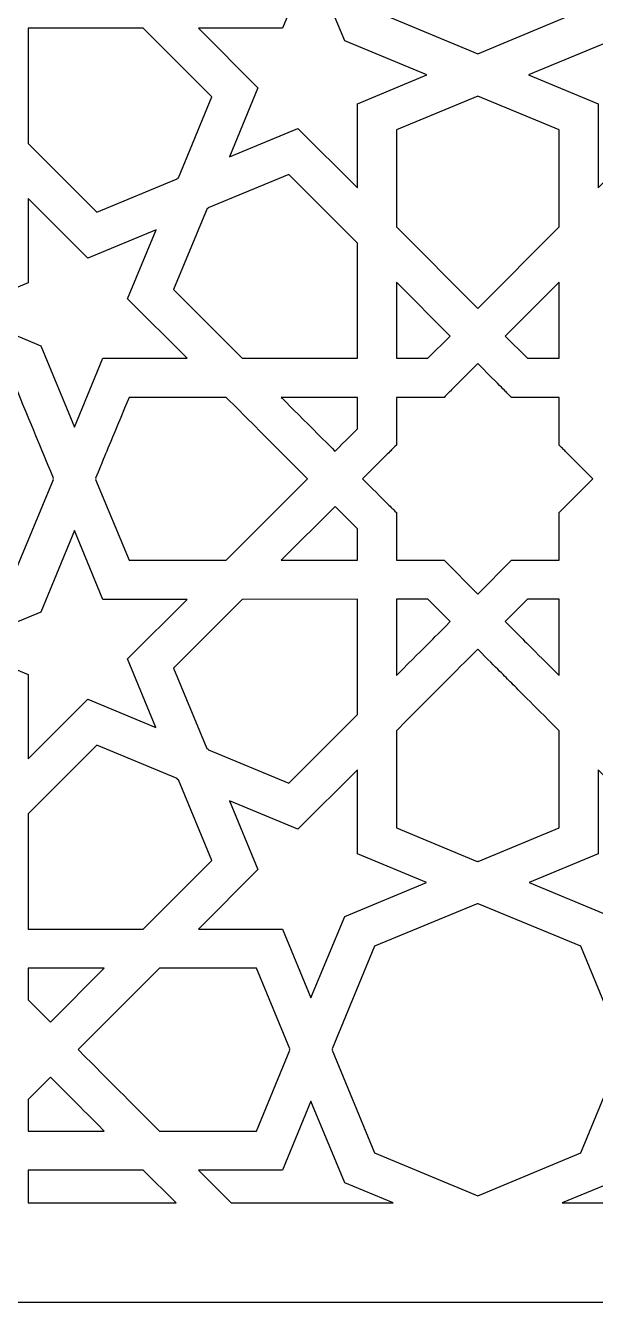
# Model space of a CAD drawing. Header units: millimetres. Extents: x -64 to 64, y -64 to 64.
# Drawn here: x 5.2 to 31.2, y -63.5 to -5.3 of the extents above; entities that cross this region are included whole.
import ezdxf

# ---------------------------------------------------------------- set-up
doc = ezdxf.new("R2010")
doc.units = ezdxf.units.MM
doc.header["$MEASUREMENT"] = 0
doc.layers.add('layer 1', color=7, linetype='Continuous')

msp = doc.modelspace()

# ---------------------------------------------------------------- linework, layer by layer
at = {"layer": 'layer 1', "color": 250}
for points, knots in [([(-63.5, 63.5), (-63.5, 63.5), (-63.5, -63.5), (-63.5, -63.5), (-63.5, -63.5), (-63.5, -63.5), (63.5, -63.5), (63.5, -63.5), (63.5, -63.5), (63.5, -63.5), (63.5, 63.5), (63.5, 63.5), (63.5, 63.5), (63.5, 63.5), (-63.5, 63.5), (-63.5, 63.5)], [0, 0, 0, 0, 0.2, 0.2, 0.2, 0.2, 0.4, 0.4, 0.4, 0.4, 0.6, 0.6, 0.6, 0.6, 1, 1, 1, 1]), ([(21.0781, -4.6126), (21.0781, -4.6126), (19.1431, 0.0642), (19.1431, 0.0642), (19.1431, 0.0642), (19.1431, 0.0642), (19.1572, 0.0977), (19.1572, 0.0977), (19.1572, 0.0977), (19.1572, 0.0977), (19.1431, 0.1312), (19.1431, 0.1312), (19.1431, 0.1312), (19.1431, 0.1312), (21.0781, 4.8084), (21.0781, 4.8084), (21.0781, 4.8084), (21.0781, 4.8084), (25.7634, 6.7504), (25.7634, 6.7504), (25.7634, 6.7504), (25.7634, 6.7504), (25.7845, 6.7416), (25.7845, 6.7416), (25.7845, 6.7416), (25.7845, 6.7416), (25.8053, 6.7504), (25.8053, 6.7504), (25.8053, 6.7504), (25.8053, 6.7504), (30.4913, 4.8084), (30.4913, 4.8084), (30.4913, 4.8084), (30.4913, 4.8084), (32.44, 0.0977), (32.44, 0.0977), (32.44, 0.0977), (32.44, 0.0977), (30.4913, -4.6126), (30.4913, -4.6126), (30.4913, -4.6126), (30.4913, -4.6126), (25.7845, -6.5631), (25.7845, -6.5631), (25.7845, -6.5631), (25.7845, -6.5631), (21.0781, -4.6126), (21.0781, -4.6126)], [0, 0, 0, 0, 0.0769231, 0.0769231, 0.0769231, 0.0769231, 0.1538462, 0.1538462, 0.1538462, 0.1538462, 0.2307692, 0.2307692, 0.2307692, 0.2307692, 0.3076923, 0.3076923, 0.3076923, 0.3076923, 0.3846154, 0.3846154, 0.3846154, 0.3846154, 0.4615385, 0.4615385, 0.4615385, 0.4615385, 0.5384615, 0.5384615, 0.5384615, 0.5384615, 0.6153846, 0.6153846, 0.6153846, 0.6153846, 0.6923077, 0.6923077, 0.6923077, 0.6923077, 0.7692308, 0.7692308, 0.7692308, 0.7692308, 0.8461538, 0.8461538, 0.8461538, 0.8461538, 1, 1, 1, 1]), ([(17.5807, -9.9642), (17.5807, -9.9642), (14.4572, -11.2593), (14.4572, -11.2593), (14.4572, -11.2593), (14.4572, -11.2593), (15.7593, -8.1125), (15.7593, -8.1125), (15.7593, -8.1125), (15.7593, -8.1125), (13.0461, -5.3968), (13.0461, -5.3968), (13.0461, -5.3968), (13.0461, -5.3968), (16.8829, -5.3968), (16.8829, -5.3968), (16.8829, -5.3968), (16.8829, -5.3968), (18.1808, -2.2613), (18.1808, -2.2613), (18.1808, -2.2613), (18.1808, -2.2613), (19.7178, -5.9743), (19.7178, -5.9743), (19.7178, -5.9743), (19.7178, -5.9743), (23.4622, -7.5262), (23.4622, -7.5262), (23.4622, -7.5262), (23.4622, -7.5262), (20.295, -8.8396), (20.295, -8.8396), (20.295, -8.8396), (20.295, -9.3232), (20.295, -12.2086), (20.295, -12.6802), (20.295, -12.6802), (20.295, -12.6802), (17.5807, -9.9642), (17.5807, -9.9642)], [0, 0, 0, 0, 0.0909091, 0.0909091, 0.0909091, 0.0909091, 0.1818182, 0.1818182, 0.1818182, 0.1818182, 0.2727273, 0.2727273, 0.2727273, 0.2727273, 0.3636364, 0.3636364, 0.3636364, 0.3636364, 0.4545455, 0.4545455, 0.4545455, 0.4545455, 0.5454545, 0.5454545, 0.5454545, 0.5454545, 0.6363636, 0.6363636, 0.6363636, 0.6363636, 0.7272727, 0.7272727, 0.7272727, 0.7272727, 0.8181818, 0.8181818, 0.8181818, 0.8181818, 1, 1, 1, 1]), ([(28.1072, -7.5262), (28.1072, -7.5262), (31.8512, -5.9743), (31.8512, -5.9743), (31.8512, -5.9743), (31.8512, -5.9743), (33.4296, -2.1608), (33.4296, -2.1608), (33.4296, -2.1608), (33.4296, -2.1608), (34.7694, -5.3968), (34.7694, -5.3968), (34.7694, -5.3968), (34.7694, -5.3968), (38.6073, -5.3968), (38.6073, -5.3968), (38.6073, -5.3968), (38.6073, -5.3968), (35.8934, -8.1125), (35.8934, -8.1125), (35.8934, -8.1125), (35.8934, -8.1125), (37.2128, -11.3009), (37.2128, -11.3009), (37.2128, -11.3009), (37.2128, -11.3009), (33.988, -9.9642), (33.988, -9.9642), (33.988, -9.9642), (33.988, -9.9642), (31.2741, -12.6802), (31.2741, -12.6802), (31.2741, -12.6802), (31.2741, -12.1962), (31.2741, -9.3095), (31.2741, -8.8396), (31.2741, -8.8396), (31.2741, -8.8396), (28.1072, -7.5262), (28.1072, -7.5262)], [0, 0, 0, 0, 0.0909091, 0.0909091, 0.0909091, 0.0909091, 0.1818182, 0.1818182, 0.1818182, 0.1818182, 0.2727273, 0.2727273, 0.2727273, 0.2727273, 0.3636364, 0.3636364, 0.3636364, 0.3636364, 0.4545455, 0.4545455, 0.4545455, 0.4545455, 0.5454545, 0.5454545, 0.5454545, 0.5454545, 0.6363636, 0.6363636, 0.6363636, 0.6363636, 0.7272727, 0.7272727, 0.7272727, 0.7272727, 0.8181818, 0.8181818, 0.8181818, 0.8181818, 1, 1, 1, 1]), ([(10.5311, -5.3968), (10.5311, -5.3968), (13.6624, -8.5302), (13.6624, -8.5302), (13.6624, -8.5302), (13.6624, -8.5302), (12.1341, -12.222), (12.1341, -12.222), (12.1341, -12.222), (12.1341, -12.222), (12.0915, -12.24), (12.0915, -12.24), (12.0915, -12.24), (12.0915, -12.24), (12.0819, -12.2633), (12.0819, -12.2633), (12.0819, -12.2633), (12.0819, -12.2633), (8.4127, -13.7837), (8.4127, -13.7837), (8.4127, -13.7837), (8.4127, -13.7837), (5.2818, -10.6504), (5.2818, -10.6504), (5.2818, -10.6504), (5.2818, -10.6504), (5.2818, -5.3968), (5.2818, -5.3968), (5.2818, -5.3968), (5.2818, -5.3968), (10.5311, -5.3968), (10.5311, -5.3968)], [0, 0, 0, 0, 0.1111111, 0.1111111, 0.1111111, 0.1111111, 0.2222222, 0.2222222, 0.2222222, 0.2222222, 0.3333333, 0.3333333, 0.3333333, 0.3333333, 0.4444444, 0.4444444, 0.4444444, 0.4444444, 0.5555556, 0.5555556, 0.5555556, 0.5555556, 0.6666667, 0.6666667, 0.6666667, 0.6666667, 0.7777778, 0.7777778, 0.7777778, 0.7777778, 1, 1, 1, 1]), ([(25.7845, -18.1751), (25.7845, -18.1751), (22.0733, -14.4593), (22.0733, -14.4593), (22.0733, -14.4593), (22.0733, -14.4593), (22.0733, -10.0284), (22.0733, -10.0284), (22.0733, -10.0284), (22.0733, -10.0284), (25.7845, -8.4896), (25.7845, -8.4896), (25.7845, -8.4896), (25.7845, -8.4896), (29.4961, -10.0284), (29.4961, -10.0284), (29.4961, -10.0284), (29.4961, -10.0284), (29.4961, -14.4593), (29.4961, -14.4593), (29.4961, -14.4593), (29.4961, -14.4593), (25.7845, -18.1751), (25.7845, -18.1751)], [0, 0, 0, 0, 0.1428571, 0.1428571, 0.1428571, 0.1428571, 0.2857143, 0.2857143, 0.2857143, 0.2857143, 0.4285714, 0.4285714, 0.4285714, 0.4285714, 0.5714286, 0.5714286, 0.5714286, 0.5714286, 0.7142857, 0.7142857, 0.7142857, 0.7142857, 1, 1, 1, 1]), ([(15.046, -20.4502), (15.046, -20.4502), (11.9151, -17.3168), (11.9151, -17.3168), (11.9151, -17.3168), (11.9151, -17.3168), (13.4433, -13.625), (13.4433, -13.625), (13.4433, -13.625), (13.4433, -13.625), (13.4849, -13.6073), (13.4849, -13.6073), (13.4849, -13.6073), (13.4849, -13.6073), (13.4948, -13.5844), (13.4948, -13.5844), (13.4948, -13.5844), (13.4948, -13.5844), (17.1644, -12.0636), (17.1644, -12.0636), (17.1644, -12.0636), (17.1644, -12.0636), (20.295, -15.1966), (20.295, -15.1966), (20.295, -15.1966), (20.295, -15.1966), (20.295, -20.4502), (20.295, -20.4502), (20.295, -20.4502), (20.295, -20.4502), (15.046, -20.4502), (15.046, -20.4502)], [0, 0, 0, 0, 0.1111111, 0.1111111, 0.1111111, 0.1111111, 0.2222222, 0.2222222, 0.2222222, 0.2222222, 0.3333333, 0.3333333, 0.3333333, 0.3333333, 0.4444444, 0.4444444, 0.4444444, 0.4444444, 0.5555556, 0.5555556, 0.5555556, 0.5555556, 0.6666667, 0.6666667, 0.6666667, 0.6666667, 0.7777778, 0.7777778, 0.7777778, 0.7777778, 1, 1, 1, 1]), ([(5.2818, -17.0085), (5.2818, -17.0085), (5.2818, -13.1671), (5.2818, -13.1671), (5.2818, -13.1671), (5.2818, -13.1671), (7.9961, -15.8828), (7.9961, -15.8828), (7.9961, -15.8828), (7.9961, -15.8828), (11.1199, -14.5877), (11.1199, -14.5877), (11.1199, -14.5877), (11.1199, -14.5877), (9.8178, -17.7352), (9.8178, -17.7352), (9.8178, -17.7352), (9.8178, -17.7352), (12.5314, -20.4502), (12.5314, -20.4502), (12.5314, -20.4502), (12.5314, -20.4502), (8.6942, -20.4502), (8.6942, -20.4502), (8.6942, -20.4502), (8.6942, -20.4502), (7.396, -23.586), (7.396, -23.586), (7.396, -23.586), (7.396, -23.586), (5.8593, -19.8734), (5.8593, -19.8734), (5.8593, -19.8734), (5.8593, -19.8734), (2.1153, -18.3208), (2.1153, -18.3208), (2.1153, -18.3208), (2.1153, -18.3208), (5.2818, -17.0085), (5.2818, -17.0085)], [0, 0, 0, 0, 0.0909091, 0.0909091, 0.0909091, 0.0909091, 0.1818182, 0.1818182, 0.1818182, 0.1818182, 0.2727273, 0.2727273, 0.2727273, 0.2727273, 0.3636364, 0.3636364, 0.3636364, 0.3636364, 0.4545455, 0.4545455, 0.4545455, 0.4545455, 0.5454545, 0.5454545, 0.5454545, 0.5454545, 0.6363636, 0.6363636, 0.6363636, 0.6363636, 0.7272727, 0.7272727, 0.7272727, 0.7272727, 0.8181818, 0.8181818, 0.8181818, 0.8181818, 1, 1, 1, 1]), ([(24.5276, -19.4328), (24.5276, -19.4328), (23.5109, -20.4502), (23.5109, -20.4502), (23.5109, -20.4502), (23.5109, -20.4502), (22.0733, -20.4502), (22.0733, -20.4502), (22.0733, -20.4502), (22.0733, -20.4502), (22.0733, -16.976), (22.0733, -16.976), (22.0733, -16.976), (22.0733, -16.976), (24.5276, -19.4328), (24.5276, -19.4328)], [0, 0, 0, 0, 0.2, 0.2, 0.2, 0.2, 0.4, 0.4, 0.4, 0.4, 0.6, 0.6, 0.6, 0.6, 1, 1, 1, 1]), ([(29.4961, -16.976), (29.4961, -16.976), (29.4961, -20.4502), (29.4961, -20.4502), (29.4961, -20.4502), (29.4961, -20.4502), (28.0585, -20.4502), (28.0585, -20.4502), (28.0585, -20.4502), (28.0585, -20.4502), (27.0415, -19.4328), (27.0415, -19.4328), (27.0415, -19.4328), (27.0415, -19.4328), (29.4961, -16.976), (29.4961, -16.976)], [0, 0, 0, 0, 0.2, 0.2, 0.2, 0.2, 0.4, 0.4, 0.4, 0.4, 0.6, 0.6, 0.6, 0.6, 1, 1, 1, 1]), ([(-4.9138, -21.2344), (-4.9138, -21.2344), (-0.2074, -19.2839), (-0.2074, -19.2839), (-0.2074, -19.2839), (-0.1503, -19.3075), (4.4418, -21.2108), (4.499, -21.2344), (4.499, -21.2344), (5.6504, -24.0185), (5.7291, -24.209), (6.4336, -25.9115), (6.4336, -25.9115), (6.4336, -25.9115), (6.4199, -25.9454), (6.4199, -25.9454), (6.4199, -25.9454), (6.4199, -25.9454), (6.4336, -25.9789), (6.4336, -25.9789), (6.4336, -25.9789), (6.4336, -25.9789), (4.499, -30.6553), (4.499, -30.6553), (4.499, -30.6553), (4.4771, -30.6645), (-0.1647, -32.5886), (-0.1866, -32.5974), (-0.1866, -32.5974), (-0.1866, -32.5974), (-0.2074, -32.5886), (-0.2074, -32.5886), (-0.2074, -32.5886), (-0.2074, -32.5886), (-0.2286, -32.5974), (-0.2286, -32.5974), (-0.2286, -32.5974), (-0.2286, -32.5974), (-4.9142, -30.6553), (-4.9142, -30.6553), (-4.9142, -30.6553), (-4.9142, -30.6553), (-6.8629, -25.9454), (-6.8629, -25.9454), (-6.8629, -25.9454), (-6.1969, -24.3353), (-6.664, -25.4642), (-4.9138, -21.2344)], [0, 0, 0, 0, 0.0769231, 0.0769231, 0.0769231, 0.0769231, 0.1538462, 0.1538462, 0.1538462, 0.1538462, 0.2307692, 0.2307692, 0.2307692, 0.2307692, 0.3076923, 0.3076923, 0.3076923, 0.3076923, 0.3846154, 0.3846154, 0.3846154, 0.3846154, 0.4615385, 0.4615385, 0.4615385, 0.4615385, 0.5384615, 0.5384615, 0.5384615, 0.5384615, 0.6153846, 0.6153846, 0.6153846, 0.6153846, 0.6923077, 0.6923077, 0.6923077, 0.6923077, 0.7692308, 0.7692308, 0.7692308, 0.7692308, 0.8461538, 0.8461538, 0.8461538, 0.8461538, 1, 1, 1, 1]), ([(27.3216, -29.6591), (27.3216, -29.6591), (25.7845, -31.1986), (25.7845, -31.1986), (25.7845, -31.1986), (25.7845, -31.1986), (24.2478, -29.6591), (24.2478, -29.6591), (24.2478, -29.6591), (23.4954, -29.6591), (23.9931, -29.6591), (22.0733, -29.6591), (22.0733, -29.6591), (22.0733, -28.3746), (22.0733, -28.774), (22.0733, -27.4839), (22.0733, -27.4839), (21.6856, -27.0962), (21.9325, -27.3431), (20.5355, -25.9454), (20.5355, -25.9454), (22.031, -24.4489), (21.6972, -24.783), (22.0733, -24.4062), (22.0733, -24.4062), (22.0733, -23.1129), (22.0733, -23.5208), (22.0733, -22.2299), (22.0733, -22.2299), (23.3578, -22.2299), (22.9581, -22.2299), (24.2471, -22.2299), (24.2471, -22.2299), (24.6345, -21.8422), (24.3882, -22.0888), (25.7845, -20.6911), (25.7845, -20.6911), (27.1812, -22.0888), (26.9346, -21.8419), (27.3219, -22.2299), (27.3219, -22.2299), (27.3219, -22.2299), (29.4961, -22.2299), (29.4961, -22.2299), (29.4961, -22.2299), (29.4961, -22.2299), (29.4961, -24.4055), (29.4961, -24.4055), (29.4961, -24.4055), (29.8542, -24.7643), (29.5554, -24.4648), (31.0342, -25.9454), (31.0342, -25.9454), (31.0342, -25.9454), (29.4961, -27.4839), (29.4961, -27.4839), (29.4961, -27.4839), (29.4961, -28.7768), (29.4961, -28.3693), (29.4961, -29.6591), (29.4961, -29.6591), (27.577, -29.6591), (28.0734, -29.6591), (27.3216, -29.6591)], [0, 0, 0, 0, 0.0588235, 0.0588235, 0.0588235, 0.0588235, 0.1176471, 0.1176471, 0.1176471, 0.1176471, 0.1764706, 0.1764706, 0.1764706, 0.1764706, 0.2352941, 0.2352941, 0.2352941, 0.2352941, 0.2941176, 0.2941176, 0.2941176, 0.2941176, 0.3529412, 0.3529412, 0.3529412, 0.3529412, 0.4117647, 0.4117647, 0.4117647, 0.4117647, 0.4705882, 0.4705882, 0.4705882, 0.4705882, 0.5294118, 0.5294118, 0.5294118, 0.5294118, 0.5882353, 0.5882353, 0.5882353, 0.5882353, 0.6470588, 0.6470588, 0.6470588, 0.6470588, 0.7058824, 0.7058824, 0.7058824, 0.7058824, 0.7647059, 0.7647059, 0.7647059, 0.7647059, 0.8235294, 0.8235294, 0.8235294, 0.8235294, 0.8823529, 0.8823529, 0.8823529, 0.8823529, 1, 1, 1, 1]), ([(8.3584, -25.9115), (9.017, -24.3194), (8.6907, -25.1083), (9.8817, -22.2299), (9.8817, -22.2299), (9.8817, -22.2299), (14.3094, -22.2299), (14.3094, -22.2299), (14.3094, -22.2299), (17.1916, -25.1146), (16.3858, -24.3082), (18.0217, -25.9454), (18.0217, -25.9454), (18.0217, -25.9454), (14.3094, -29.6598), (14.3094, -29.6598), (14.3094, -29.6598), (14.3094, -29.6598), (9.8817, -29.6598), (9.8817, -29.6598), (9.8817, -29.6598), (9.8817, -29.6598), (8.3584, -25.9789), (8.3584, -25.9789), (8.3584, -25.9789), (8.3584, -25.9789), (8.3725, -25.9454), (8.3725, -25.9454), (8.3725, -25.9454), (8.3725, -25.9454), (8.3584, -25.9115), (8.3584, -25.9115)], [0, 0, 0, 0, 0.1111111, 0.1111111, 0.1111111, 0.1111111, 0.2222222, 0.2222222, 0.2222222, 0.2222222, 0.3333333, 0.3333333, 0.3333333, 0.3333333, 0.4444444, 0.4444444, 0.4444444, 0.4444444, 0.5555556, 0.5555556, 0.5555556, 0.5555556, 0.6666667, 0.6666667, 0.6666667, 0.6666667, 0.7777778, 0.7777778, 0.7777778, 0.7777778, 1, 1, 1, 1]), ([(19.2786, -24.6874), (19.2285, -24.6373), (16.8737, -22.2804), (16.8236, -22.2299), (16.8236, -22.2299), (16.8236, -22.2299), (20.295, -22.2299), (20.295, -22.2299), (20.295, -22.2299), (20.295, -22.2299), (20.295, -23.6696), (20.295, -23.6696), (20.295, -23.6696), (20.2445, -23.7201), (19.3294, -24.6366), (19.2786, -24.6874)], [0, 0, 0, 0, 0.2, 0.2, 0.2, 0.2, 0.4, 0.4, 0.4, 0.4, 0.6, 0.6, 0.6, 0.6, 1, 1, 1, 1]), ([(16.824, -29.6598), (16.824, -29.6598), (19.2786, -27.203), (19.2786, -27.203), (19.2786, -27.203), (19.2786, -27.203), (20.295, -28.2208), (20.295, -28.2208), (20.295, -28.2208), (20.295, -28.2208), (20.295, -29.6591), (20.295, -29.6591), (20.295, -29.6591), (20.295, -29.6591), (16.824, -29.6598), (16.824, -29.6598)], [0, 0, 0, 0, 0.2, 0.2, 0.2, 0.2, 0.4, 0.4, 0.4, 0.4, 0.6, 0.6, 0.6, 0.6, 1, 1, 1, 1]), ([(2.1368, -33.5605), (2.1368, -33.5605), (5.8593, -32.0173), (5.8593, -32.0173), (5.8593, -32.0173), (5.8593, -32.0173), (7.396, -28.3037), (7.396, -28.3037), (7.396, -28.3037), (7.396, -28.3037), (8.6942, -31.4399), (8.6942, -31.4399), (8.6942, -31.4399), (8.6942, -31.4399), (12.5314, -31.4399), (12.5314, -31.4399), (12.5314, -31.4399), (12.5314, -31.4399), (9.8178, -34.1548), (9.8178, -34.1548), (9.8178, -34.1548), (9.8178, -34.1548), (11.1114, -37.2812), (11.1114, -37.2812), (11.1114, -37.2812), (11.1114, -37.2812), (7.9961, -35.9901), (7.9961, -35.9901), (7.9961, -35.9901), (7.9961, -35.9901), (5.2818, -38.7061), (5.2818, -38.7061), (5.2818, -38.7061), (5.2818, -38.2217), (5.2818, -35.335), (5.2818, -34.8646), (5.2818, -34.8646), (5.2818, -34.8646), (2.1368, -33.5605), (2.1368, -33.5605)], [0, 0, 0, 0, 0.0909091, 0.0909091, 0.0909091, 0.0909091, 0.1818182, 0.1818182, 0.1818182, 0.1818182, 0.2727273, 0.2727273, 0.2727273, 0.2727273, 0.3636364, 0.3636364, 0.3636364, 0.3636364, 0.4545455, 0.4545455, 0.4545455, 0.4545455, 0.5454545, 0.5454545, 0.5454545, 0.5454545, 0.6363636, 0.6363636, 0.6363636, 0.6363636, 0.7272727, 0.7272727, 0.7272727, 0.7272727, 0.8181818, 0.8181818, 0.8181818, 0.8181818, 1, 1, 1, 1]), ([(13.5033, -38.3089), (13.5033, -38.3089), (13.4849, -38.2651), (13.4849, -38.2651), (13.4849, -38.2651), (13.4849, -38.2651), (13.4345, -38.2443), (13.4345, -38.2443), (13.4345, -38.2443), (13.4345, -38.2443), (11.9151, -34.5733), (11.9151, -34.5733), (11.9151, -34.5733), (11.9151, -34.5733), (15.046, -31.4399), (15.046, -31.4399), (15.046, -31.4399), (15.046, -31.4399), (20.295, -31.4388), (20.295, -31.4388), (20.295, -31.4388), (20.295, -31.4388), (20.295, -36.6925), (20.295, -36.6925), (20.295, -36.6925), (20.295, -36.6925), (17.1644, -39.8257), (17.1644, -39.8257), (17.1644, -39.8257), (17.1644, -39.8257), (13.5033, -38.3089), (13.5033, -38.3089)], [0, 0, 0, 0, 0.1111111, 0.1111111, 0.1111111, 0.1111111, 0.2222222, 0.2222222, 0.2222222, 0.2222222, 0.3333333, 0.3333333, 0.3333333, 0.3333333, 0.4444444, 0.4444444, 0.4444444, 0.4444444, 0.5555556, 0.5555556, 0.5555556, 0.5555556, 0.6666667, 0.6666667, 0.6666667, 0.6666667, 0.7777778, 0.7777778, 0.7777778, 0.7777778, 1, 1, 1, 1]), ([(24.5276, -32.4574), (23.2519, -33.734), (23.7779, -33.2073), (22.0733, -34.9137), (22.0733, -34.9137), (22.0733, -34.9137), (22.0733, -31.4388), (22.0733, -31.4388), (22.0733, -31.4388), (22.0733, -31.4388), (23.5105, -31.4388), (23.5105, -31.4388), (23.5105, -31.4388), (23.5105, -31.4388), (24.5276, -32.4574), (24.5276, -32.4574)], [0, 0, 0, 0, 0.2, 0.2, 0.2, 0.2, 0.4, 0.4, 0.4, 0.4, 0.6, 0.6, 0.6, 0.6, 1, 1, 1, 1]), ([(29.4961, -31.4388), (29.4961, -31.4388), (29.4961, -34.9137), (29.4961, -34.9137), (29.4961, -34.9137), (27.7675, -33.1833), (28.321, -33.7371), (27.0415, -32.4574), (27.0415, -32.4574), (27.0415, -32.4574), (28.0589, -31.4388), (28.0589, -31.4388), (28.0589, -31.4388), (28.0589, -31.4388), (29.4961, -31.4388), (29.4961, -31.4388)], [0, 0, 0, 0, 0.2, 0.2, 0.2, 0.2, 0.4, 0.4, 0.4, 0.4, 0.6, 0.6, 0.6, 0.6, 1, 1, 1, 1]), ([(22.0733, -41.8616), (22.0733, -41.8616), (22.0733, -37.4297), (22.0733, -37.4297), (22.0733, -37.4297), (24.7816, -34.719), (23.9441, -35.5571), (25.7842, -33.7149), (25.7842, -33.7149), (25.7842, -33.7149), (25.7845, -33.7154), (25.7845, -33.7154), (25.7845, -33.7154), (25.7845, -33.7154), (25.7849, -33.7149), (25.7849, -33.7149), (25.7849, -33.7149), (27.6782, -35.6097), (26.7899, -34.7208), (29.4961, -37.4297), (29.4961, -37.4297), (29.4961, -37.4297), (29.4961, -41.8616), (29.4961, -41.8616), (29.4961, -41.8616), (29.4961, -41.8616), (25.805, -43.3912), (25.805, -43.3912), (25.805, -43.3912), (25.805, -43.3912), (25.7845, -43.3824), (25.7845, -43.3824), (25.7845, -43.3824), (25.7845, -43.3824), (25.7641, -43.3912), (25.7641, -43.3912), (25.7641, -43.3912), (25.7641, -43.3912), (22.0733, -41.8616), (22.0733, -41.8616)], [0, 0, 0, 0, 0.0909091, 0.0909091, 0.0909091, 0.0909091, 0.1818182, 0.1818182, 0.1818182, 0.1818182, 0.2727273, 0.2727273, 0.2727273, 0.2727273, 0.3636364, 0.3636364, 0.3636364, 0.3636364, 0.4545455, 0.4545455, 0.4545455, 0.4545455, 0.5454545, 0.5454545, 0.5454545, 0.5454545, 0.6363636, 0.6363636, 0.6363636, 0.6363636, 0.7272727, 0.7272727, 0.7272727, 0.7272727, 0.8181818, 0.8181818, 0.8181818, 0.8181818, 1, 1, 1, 1]), ([(5.2818, -46.4756), (5.2818, -46.4756), (5.2818, -41.2221), (5.2818, -41.2221), (5.2818, -41.2221), (5.2818, -41.2221), (8.4127, -38.0891), (8.4127, -38.0891), (8.4127, -38.0891), (8.4127, -38.0891), (12.0735, -39.6063), (12.0735, -39.6063), (12.0735, -39.6063), (12.0735, -39.6063), (12.0918, -39.6504), (12.0918, -39.6504), (12.0918, -39.6504), (12.0918, -39.6504), (12.143, -39.6719), (12.143, -39.6719), (12.143, -39.6719), (12.143, -39.6719), (13.6617, -43.3419), (13.6617, -43.3419), (13.6617, -43.3419), (13.6617, -43.3419), (10.5311, -46.4756), (10.5311, -46.4756), (10.5311, -46.4756), (10.5311, -46.4756), (5.2818, -46.4756), (5.2818, -46.4756)], [0, 0, 0, 0, 0.1111111, 0.1111111, 0.1111111, 0.1111111, 0.2222222, 0.2222222, 0.2222222, 0.2222222, 0.3333333, 0.3333333, 0.3333333, 0.3333333, 0.4444444, 0.4444444, 0.4444444, 0.4444444, 0.5555556, 0.5555556, 0.5555556, 0.5555556, 0.6666667, 0.6666667, 0.6666667, 0.6666667, 0.7777778, 0.7777778, 0.7777778, 0.7777778, 1, 1, 1, 1]), ([(16.8829, -46.4756), (16.4024, -46.4756), (13.5255, -46.4756), (13.045, -46.4756), (13.045, -46.4756), (13.045, -46.4756), (15.7589, -43.7592), (15.7589, -43.7592), (15.7589, -43.7592), (15.7589, -43.7592), (14.4653, -40.6337), (14.4653, -40.6337), (14.4653, -40.6337), (14.4653, -40.6337), (17.5817, -41.9249), (17.5817, -41.9249), (17.5817, -41.9249), (17.5817, -41.9249), (20.295, -39.2092), (20.295, -39.2092), (20.295, -39.2092), (20.295, -39.2092), (20.295, -43.0505), (20.295, -43.0505), (20.295, -43.0505), (20.295, -43.0505), (23.4407, -44.3548), (23.4407, -44.3548), (23.4407, -44.3548), (23.4407, -44.3548), (19.7178, -45.8978), (19.7178, -45.8978), (19.7178, -45.8978), (19.7178, -45.8978), (18.1808, -49.6112), (18.1808, -49.6112), (18.1808, -49.6112), (18.1808, -49.6112), (16.8829, -46.4756), (16.8829, -46.4756)], [0, 0, 0, 0, 0.0909091, 0.0909091, 0.0909091, 0.0909091, 0.1818182, 0.1818182, 0.1818182, 0.1818182, 0.2727273, 0.2727273, 0.2727273, 0.2727273, 0.3636364, 0.3636364, 0.3636364, 0.3636364, 0.4545455, 0.4545455, 0.4545455, 0.4545455, 0.5454545, 0.5454545, 0.5454545, 0.5454545, 0.6363636, 0.6363636, 0.6363636, 0.6363636, 0.7272727, 0.7272727, 0.7272727, 0.7272727, 0.8181818, 0.8181818, 0.8181818, 0.8181818, 1, 1, 1, 1]), ([(38.6073, -46.4756), (38.1233, -46.4756), (35.239, -46.4756), (34.7694, -46.4756), (34.7694, -46.4756), (34.7694, -46.4756), (33.4299, -49.712), (33.4299, -49.712), (33.4299, -49.712), (33.4299, -49.712), (31.8512, -45.8978), (31.8512, -45.8978), (31.8512, -45.8978), (31.8512, -45.8978), (28.1287, -44.3548), (28.1287, -44.3548), (28.1287, -44.3548), (28.1287, -44.3548), (31.2741, -43.0505), (31.2741, -43.0505), (31.2741, -43.0505), (31.2741, -43.0505), (31.2741, -39.2092), (31.2741, -39.2092), (31.2741, -39.2092), (31.2741, -39.2092), (33.988, -41.9249), (33.988, -41.9249), (33.988, -41.9249), (33.988, -41.9249), (37.2043, -40.5921), (37.2043, -40.5921), (37.2043, -40.5921), (37.2043, -40.5921), (35.8934, -43.7607), (35.8934, -43.7607), (35.8934, -43.7607), (35.8934, -43.7607), (38.6073, -46.4756), (38.6073, -46.4756)], [0, 0, 0, 0, 0.0909091, 0.0909091, 0.0909091, 0.0909091, 0.1818182, 0.1818182, 0.1818182, 0.1818182, 0.2727273, 0.2727273, 0.2727273, 0.2727273, 0.3636364, 0.3636364, 0.3636364, 0.3636364, 0.4545455, 0.4545455, 0.4545455, 0.4545455, 0.5454545, 0.5454545, 0.5454545, 0.5454545, 0.6363636, 0.6363636, 0.6363636, 0.6363636, 0.7272727, 0.7272727, 0.7272727, 0.7272727, 0.8181818, 0.8181818, 0.8181818, 0.8181818, 1, 1, 1, 1]), ([(21.0781, -56.6801), (21.0781, -56.6801), (19.1431, -52.0033), (19.1431, -52.0033), (19.1431, -52.0033), (19.1431, -52.0033), (19.1572, -51.9698), (19.1572, -51.9698), (19.1572, -51.9698), (19.1572, -51.9698), (19.1431, -51.9363), (19.1431, -51.9363), (19.1431, -51.9363), (19.1431, -51.9363), (21.0781, -47.2591), (21.0781, -47.2591), (21.0781, -47.2591), (21.0781, -47.2591), (25.7634, -45.3175), (25.7634, -45.3175), (25.7634, -45.3175), (25.7634, -45.3175), (25.7845, -45.3263), (25.7845, -45.3263), (25.7845, -45.3263), (25.7845, -45.3263), (25.8053, -45.3175), (25.8053, -45.3175), (25.8053, -45.3175), (25.8053, -45.3175), (30.4913, -47.2591), (30.4913, -47.2591), (30.4913, -47.2591), (30.4913, -47.2591), (32.44, -51.9698), (32.44, -51.9698), (32.44, -51.9698), (32.44, -51.9698), (30.4913, -56.6801), (30.4913, -56.6801), (30.4913, -56.6801), (30.4913, -56.6801), (25.7845, -58.6306), (25.7845, -58.6306), (25.7845, -58.6306), (25.7845, -58.6306), (21.0781, -56.6801), (21.0781, -56.6801)], [0, 0, 0, 0, 0.0769231, 0.0769231, 0.0769231, 0.0769231, 0.1538462, 0.1538462, 0.1538462, 0.1538462, 0.2307692, 0.2307692, 0.2307692, 0.2307692, 0.3076923, 0.3076923, 0.3076923, 0.3076923, 0.3846154, 0.3846154, 0.3846154, 0.3846154, 0.4615385, 0.4615385, 0.4615385, 0.4615385, 0.5384615, 0.5384615, 0.5384615, 0.5384615, 0.6153846, 0.6153846, 0.6153846, 0.6153846, 0.6923077, 0.6923077, 0.6923077, 0.6923077, 0.7692308, 0.7692308, 0.7692308, 0.7692308, 0.8461538, 0.8461538, 0.8461538, 0.8461538, 1, 1, 1, 1]), ([(8.7531, -48.2557), (8.7531, -48.2557), (6.2988, -50.7122), (6.2988, -50.7122), (6.2988, -50.7122), (6.2988, -50.7122), (5.2818, -49.694), (5.2818, -49.694), (5.2818, -49.694), (5.2818, -49.694), (5.2818, -48.2557), (5.2818, -48.2557), (5.2818, -48.2557), (5.2818, -48.2557), (8.7531, -48.2557), (8.7531, -48.2557)], [0, 0, 0, 0, 0.2, 0.2, 0.2, 0.2, 0.4, 0.4, 0.4, 0.4, 0.6, 0.6, 0.6, 0.6, 1, 1, 1, 1]), ([(17.2184, -52.0033), (17.2184, -52.0033), (15.6954, -55.6846), (15.6954, -55.6846), (15.6954, -55.6846), (15.6954, -55.6846), (11.2674, -55.6846), (11.2674, -55.6846), (11.2674, -55.6846), (8.6536, -53.068), (9.4904, -53.9058), (7.5558, -51.9698), (7.5558, -51.9698), (7.5558, -51.9698), (11.2674, -48.2557), (11.2674, -48.2557), (11.2674, -48.2557), (11.2674, -48.2557), (15.6954, -48.2557), (15.6954, -48.2557), (15.6954, -48.2557), (15.6954, -48.2557), (17.2184, -51.9363), (17.2184, -51.9363), (17.2184, -51.9363), (17.2184, -51.9363), (17.2046, -51.9698), (17.2046, -51.9698), (17.2046, -51.9698), (17.2046, -51.9698), (17.2184, -52.0033), (17.2184, -52.0033)], [0, 0, 0, 0, 0.1111111, 0.1111111, 0.1111111, 0.1111111, 0.2222222, 0.2222222, 0.2222222, 0.2222222, 0.3333333, 0.3333333, 0.3333333, 0.3333333, 0.4444444, 0.4444444, 0.4444444, 0.4444444, 0.5555556, 0.5555556, 0.5555556, 0.5555556, 0.6666667, 0.6666667, 0.6666667, 0.6666667, 0.7777778, 0.7777778, 0.7777778, 0.7777778, 1, 1, 1, 1]), ([(5.2818, -54.2452), (5.2818, -54.2452), (6.2988, -53.2281), (6.2988, -53.2281), (6.2988, -53.2281), (7.5544, -54.4854), (7.0079, -53.9386), (8.7535, -55.6846), (8.7535, -55.6846), (8.7535, -55.6846), (5.2818, -55.6846), (5.2818, -55.6846), (5.2818, -55.6846), (5.2818, -55.6846), (5.2818, -54.2452), (5.2818, -54.2452)], [0, 0, 0, 0, 0.2, 0.2, 0.2, 0.2, 0.4, 0.4, 0.4, 0.4, 0.6, 0.6, 0.6, 0.6, 1, 1, 1, 1]), ([(14.539, -58.9587), (14.539, -58.9587), (13.0461, -57.4643), (13.0461, -57.4643), (13.0461, -57.4643), (13.0461, -57.4643), (16.8829, -57.4643), (16.8829, -57.4643), (16.8829, -57.4643), (16.8829, -57.4643), (18.1808, -54.3289), (18.1808, -54.3289), (18.1808, -54.3289), (18.1808, -54.3289), (19.7178, -58.0419), (19.7178, -58.0419), (19.7178, -58.0419), (19.7178, -58.0419), (21.9294, -58.9587), (21.9294, -58.9587), (21.9294, -58.9587), (21.9294, -58.9587), (14.539, -58.9587), (14.539, -58.9587)], [0, 0, 0, 0, 0.1428571, 0.1428571, 0.1428571, 0.1428571, 0.2857143, 0.2857143, 0.2857143, 0.2857143, 0.4285714, 0.4285714, 0.4285714, 0.4285714, 0.5714286, 0.5714286, 0.5714286, 0.5714286, 0.7142857, 0.7142857, 0.7142857, 0.7142857, 1, 1, 1, 1]), ([(37.114, -58.9587), (37.114, -58.9587), (29.6397, -58.9587), (29.6397, -58.9587), (29.6397, -58.9587), (29.6397, -58.9587), (31.8512, -58.0419), (31.8512, -58.0419), (31.8512, -58.0419), (31.8512, -58.0419), (33.4296, -54.2287), (33.4296, -54.2287), (33.4296, -54.2287), (33.4296, -54.2287), (34.7694, -57.4643), (34.7694, -57.4643), (34.7694, -57.4643), (34.7694, -57.4643), (38.6073, -57.4643), (38.6073, -57.4643), (38.6073, -57.4643), (38.6073, -57.4643), (37.114, -58.9587), (37.114, -58.9587)], [0, 0, 0, 0, 0.1428571, 0.1428571, 0.1428571, 0.1428571, 0.2857143, 0.2857143, 0.2857143, 0.2857143, 0.4285714, 0.4285714, 0.4285714, 0.4285714, 0.5714286, 0.5714286, 0.5714286, 0.5714286, 0.7142857, 0.7142857, 0.7142857, 0.7142857, 1, 1, 1, 1]), ([(5.2818, -58.9587), (5.2818, -58.9587), (5.2818, -57.4643), (5.2818, -57.4643), (5.2818, -57.4643), (5.2818, -57.4643), (10.5311, -57.4643), (10.5311, -57.4643), (10.5311, -57.4643), (10.5311, -57.4643), (12.0241, -58.9587), (12.0241, -58.9587), (12.0241, -58.9587), (12.0241, -58.9587), (5.2818, -58.9587), (5.2818, -58.9587)], [0, 0, 0, 0, 0.2, 0.2, 0.2, 0.2, 0.4, 0.4, 0.4, 0.4, 0.6, 0.6, 0.6, 0.6, 1, 1, 1, 1])]:
    msp.add_open_spline(points, degree=3, knots=knots, dxfattribs=at)

doc.saveas('drawing.dxf')
